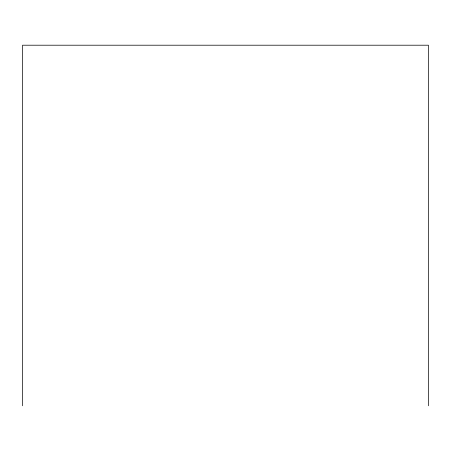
<?xml version="1.0" encoding="UTF-8"?>
<svg xmlns="http://www.w3.org/2000/svg" width="451" height="451" viewBox="0 0 451 451"><rect width="100%" height="100%" fill="white"/><g stroke="black" fill="none" stroke-linecap="round" stroke-linejoin="round"><path stroke-width="0.68" d="M428.45 405.793L428.45 45.207L22.55 45.207L22.55 405.793"/></g></svg>
